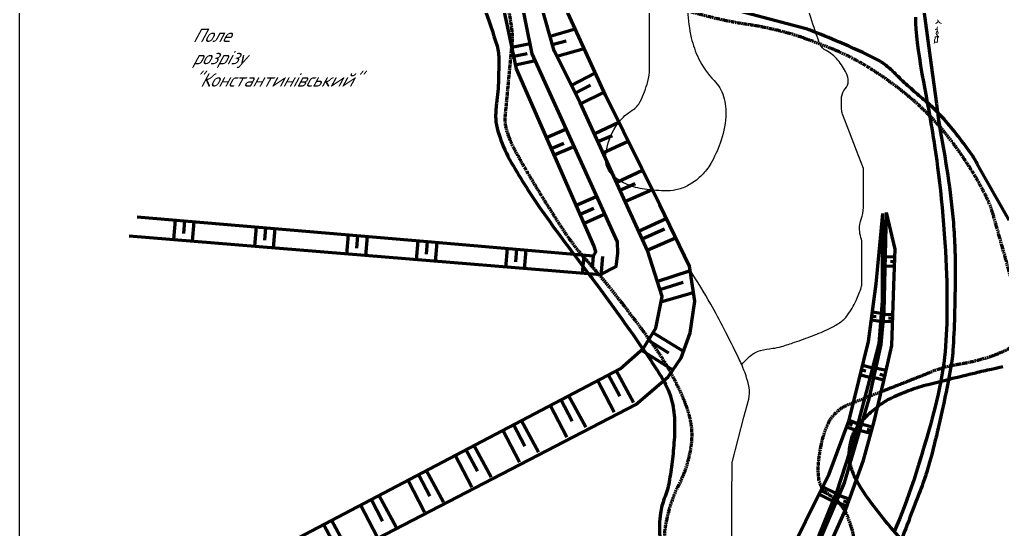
# Model space of a CAD drawing. Header units: centimetres. Extents: x -1591 to 2988, y -2086 to 1278.
# Drawn here: x -1591 to -858, y -655 to -274 of the extents above; entities that cross this region are included whole.
import ezdxf

# ---------------------------------------------------------------- set-up
doc = ezdxf.new("R2010")
doc.units = ezdxf.units.CM
doc.header["$MEASUREMENT"] = 0
doc.linetypes.add('ACAD_ISO04W100', pattern=[30, 24, -3, 0, -3])
doc.linetypes.add('DASHED', pattern=[7, 5, -2, 0])
for name, color, linetype in [('layer 1', 7, 'Continuous'), ('Lines', 10, 'Continuous'), ('Дороги', 210, 'Continuous'), ('Свердловини', 90, 'Continuous')]:
    doc.layers.add(name, color=color, linetype=linetype)
doc.styles.add('style1', font='isocpeur_0.ttf', dxfattribs={"oblique": 15, "height": 10})
picture_1 = doc.add_image_def('image1.jpg', size_in_pixel=(4696, 8380))

msp = doc.modelspace()

# ---------------------------------------------------------------- linework, layer by layer
at = {"layer": 'layer 1'}
for points in [[(-1092.655, -268.049, 0.0460395), (-1090.008, -288.016, 0.0570275), (-1084.614, -303.376, 0.0798429), (-1073.012, -319.941, -0.1185732), (-1066.024, -331.751, -0.0923191), (-1064.274, -347.017, -0.0699546), (-1068.48, -366.781, -0.0430133), (-1075.562, -382.01, -0.0668706), (-1082.159, -390.601, -0.058473), (-1090.752, -397.348, -0.0681693), (-1099.346, -401.11, -0.0692462), (-1107.992, -402.314, -0.0354301), (-1124.951, -401.11, -0.0630595), (-1137.978, -397.539, -0.0746362), (-1147.766, -391.637, -0.2473872), (-1154.01, -376.627, -0.1407762), (-1144.068, -351.036, -0.0964281), (-1134.076, -342.125, 0.147878), (-1128.108, -335.604, 0.0422474), (-1122.439, -320.683, 0.0697731), (-1121.093, -311.083), (-1121.093, -271.849), (-1121.093, -237.039)], [(-1052.428, -532.063, -0.0592967), (-1044.405, -524.393, -0.1012133), (-1038.49, -521.588, -0.0311109), (-1029.246, -519.918, 0.0436659), (-1022.686, -518.561, 0.0103428), (-1012.95, -515.423, 0.0074077), (-999.521, -510.561, 0.0220035), (-986.913, -505.139, 0.0348511), (-979.387, -500.832, 0.0860711), (-973.544, -495.264, 0.0538454), (-967.047, -484.183, 0.0242224), (-963.199, -474.385, 0.0816335), (-962.689, -471.284), (-962.689, -460.257), (-962.689, -442.312, 0.0737812), (-963.461, -437.107, -0.0657049), (-964.421, -431.285, -0.0969999), (-963.14, -423.409, 0.0888932), (-961.607, -414.852), (-961.607, -399.799), (-961.607, -385.745), (-966.792, -372.124), (-971.961, -358.543), (-977.099, -345.044, -0.0768312), (-977.891, -341.334, -0.0318835), (-977.829, -332.236, -0.1734166), (-975.111, -326.048, 0.1923051), (-972.85, -320.344, 0.1153434), (-974.206, -314.61, 0.0567982), (-980.653, -304.67, 0.1026681), (-989.467, -297.582, -0.1779495), (-993.988, -292.689, -0.0169697), (-996.784, -285.254, -0.0065161), (-1003.148, -265.577, -0.0025639)]]:
    msp.add_lwpolyline(points, format="xyb", dxfattribs=at)
at = {"layer": 'layer 1', "lineweight": 20}
for points, knots in [([(-906.222, -274.721), (-906.222, -274.721), (-906.222, -274.721), (-906.222, -274.721), (-906.222, -274.721), (-905.75, -275.479), (-905.856, -274.592), (-905.856, -275.818), (-905.856, -275.818), (-907.105, -277.325), (-906.176, -276.811), (-907.685, -277.281)], [0, 0, 0, 0, 0.25, 0.25, 0.25, 0.25, 0.5, 0.5, 0.5, 0.5, 1, 1, 1, 1]), ([(-906.222, -288.254), (-906.561, -287.465), (-906.588, -288.155), (-906.588, -286.791), (-906.588, -286.791), (-908.736, -287.423), (-907.718, -287.562), (-908.416, -289.717), (-908.416, -289.717), (-908.416, -289.717), (-908.416, -291.18), (-908.416, -291.18), (-908.416, -291.18), (-908.416, -291.18), (-906.222, -291.18), (-906.222, -291.18), (-906.222, -291.18), (-906.222, -291.18), (-906.222, -288.254), (-906.222, -288.254), (-906.222, -288.254), (-904.312, -286.563), (-906.286, -287.397), (-906.953, -285.694), (-906.953, -285.694), (-905.477, -284.691), (-905.576, -284.796), (-906.222, -283.133), (-906.222, -283.133), (-906.482, -282.418), (-906.47, -282.424), (-906.588, -281.67)], [0, 0, 0, 0, 0.1111111, 0.1111111, 0.1111111, 0.1111111, 0.2222222, 0.2222222, 0.2222222, 0.2222222, 0.3333333, 0.3333333, 0.3333333, 0.3333333, 0.4444444, 0.4444444, 0.4444444, 0.4444445, 0.5555556, 0.5555556, 0.5555556, 0.5555556, 0.6666667, 0.6666667, 0.6666667, 0.6666667, 0.7777778, 0.7777778, 0.7777778, 0.7777778, 1, 1, 1, 1]), ([(-908.051, -282.036), (-907.207, -281.631), (-907.892, -281.67), (-906.588, -281.67), (-906.588, -281.67), (-906.588, -280.21), (-906.661, -280.949), (-906.222, -279.842)], [0, 0, 0, 0, 0.3333333, 0.3333333, 0.3333333, 0.3333333, 1, 1, 1, 1])]:
    msp.add_open_spline(points, degree=3, knots=knots, dxfattribs=at)
for points in [[(-905.856, -275.818), (-904.691, -276.763), (-904.714, -276.904), (-903.296, -277.281)], [(-906.953, -285.694), (-907.613, -283.894), (-907.614, -284.678), (-906.222, -283.133)], [(-908.782, -292.277), (-908.782, -292.277), (-908.416, -291.18), (-908.416, -291.18)]]:
    msp.add_open_spline(points, degree=3, dxfattribs=at)
at = {"layer": 'Lines', "color": 1, "linetype": 'ACAD_ISO04W100', "lineweight": 60, "ltscale": 0.05, "flags": 128}
msp.add_lwpolyline([(-1423.613, 336.565, 0.056715), (-1440.903, 323.492, 0.0785762), (-1450.44, 311.031, 0.0090601), (-1457.076, 298.232, 0.0222977), (-1459.443, 292.87, 0.0317757), (-1463.492, 280.117, 0.111436), (-1463.577, 276.259, 0.0680928), (-1461.35, 269.88, -0.0395879), (-1456.916, 259.177, -0.0054137), (-1453.652, 248.731, -0.0093196), (-1451.936, 242.61, -0.0481979), (-1450.032, 230.69, -0.0681173), (-1450.665, 222.152, -0.0202784), (-1451.824, 217.621, -0.0201982), (-1453.352, 213.181, -0.0175439), (-1457.169, 204.325, -0.0174009), (-1461.632, 195.688, -0.0190853), (-1467.428, 186.23, -0.0089502), (-1480.894, 166.791, -0.031905), (-1492.268, 152.942, 0.0404899), (-1501.047, 141.87, 0.0398887), (-1504.559, 135.587, 0.0446366), (-1506.71, 129.523, 0.0531339), (-1507.332, 125.275, 0.0496115), (-1507.057, 120.687, 0.0675748), (-1505.402, 115.221, 0.1267841), (-1503.463, 112.829, 0.0128186), (-1500.312, 110.618, 0.0035916), (-1488.814, 103.102, 0.005386), (-1474.686, 94.225, -0.0072948), (-1464.28, 87.63, -0.0471235), (-1455.587, 80.693, -0.0557182), (-1449.582, 73.442, -0.0397738), (-1447.095, 68.898, -0.0223007), (-1443.699, 60.316, -0.0299577), (-1440.381, 48.432, -0.0684237), (-1439.97, 43.025, -0.0363192), (-1440.681, 37.738, -0.0242284), (-1442.693, 30.003, -0.0294046), (-1446.387, 20.241, 0.0376701), (-1449.146, 12.571, 0.0177418), (-1450.648, 6.285, 0.0101312), (-1452.659, -4.851, 0.0224247), (-1453.55, -12.657, 0.0161397), (-1453.949, -23.565, 0.0665688), (-1452.725, -33.021, 0.0629122), (-1448.916, -42.358, 0.1366061), (-1438.689, -52.604, -0.1246746), (-1427.258, -63.531), (-1416.817, -80.188), (-1380.872, -137.537, -0.0783131), (-1375.426, -150.291, 0.0852741), (-1370.257, -161.947, 0.0596904), (-1364.716, -168.435, 0.0518396), (-1356.849, -174.307, 0.0221477), (-1349.477, -178.271, 0.0510745), (-1346.056, -179.508, 0.0158731), (-1337.743, -181.307, 0.0067338), (-1317.98, -184.658, 0.0064743), (-1298.808, -187.39, -0.0082834), (-1283.83, -189.579, -0.0184566), (-1276.245, -191.106, -0.0174218), (-1268.346, -193.295, -0.0664888), (-1260.785, -196.836, -0.1071868), (-1257.093, -200.52), (-1244.749, -219.657), (-1241.471, -224.738, -0.0605375), (-1233.064, -242.054, -0.0401284), (-1225.872, -270.126, -0.0138188), (-1223.71, -285.144, -0.0522825), (-1223.666, -289.164), (-1225.755, -311.421), (-1227.998, -335.311), (-1229.017, -346.168, 0.0911346), (-1228.136, -356.132, 0.0553029), (-1222.048, -371.357, 0.0086443), (-1214.491, -384.922, 0.0068244), (-1204.394, -401.801, 0.0035904), (-1188.658, -426.9, 0.0100315), (-1182.783, -435.727, 0.0303981), (-1168.305, -454.075, -0.0178937), (-1142.954, -484.601, -0.0060326), (-1123.638, -510.264, -0.010919), (-1113.452, -524.798, -0.0226577), (-1105.043, -538.695, -0.0206737), (-1097.18, -554.665, -0.0179422), (-1094.124, -562.309, -0.0184956), (-1091.708, -569.92, -0.0431421), (-1089.99, -579.139, -0.0418043), (-1089.851, -588.815, -0.035687), (-1091.176, -598.188, -0.0279016), (-1094.377, -609.86, -0.036325), (-1099.592, -622.333, 0.0355263), (-1104.945, -635.077, 0.0221448), (-1107.764, -644.798, 0.021975), (-1109.732, -654.806, 0.0574834), (-1109.986, -662.012, 0.0432942), (-1108.406, -671.441, 0.0875607), (-1104.077, -680.948, 0.0718371), (-1095.462, -690.281, 0.0458865), (-1085.126, -697.207, 0.0511038), (-1074.815, -701.523, 0.0284678), (-1062.412, -704.524, 0.0210306), (-1045.311, -706.907, 0.0290489), (-1018.114, -707.949, 0.0566678), (-1004.253, -706.095, 0.0235393), (-998.649, -704.403, 0.0264978), (-993.845, -702.409, 0.0523011), (-986.38, -697.824, 0.0504265), (-979.77, -691.591, 0.0483204), (-975.699, -685.856, 0.0381653), (-971.873, -677.825, 0.0465615), (-969.419, -669.132, 0.0545961), (-968.857, -661.443, 0.0611006), (-969.622, -656.642, 0.0241981), (-973.57, -645.061, 0.1664937), (-986.825, -629.543, -0.2354685), (-994.876, -617.101, -0.0279654), (-995.279, -609.907, -0.0306987), (-994.876, -603.355, -0.0200298), (-992.98, -591.808, -0.0261958), (-990.72, -583.148, -0.0406037), (-987.401, -575.046, -0.0604877), (-984.121, -570.156, -0.0537702), (-978.829, -565.209, -0.0668661), (-973.74, -562.357), (-939.048, -548.611), (-909.161, -536.769, -0.0548548), (-891.013, -531.792, 0.0403925), (-866.216, -525.755, 0.0339054), (-855.187, -521.256, 0.0703348), (-850.416, -518.023, 0.0993662), (-847.229, -513.714, 0.0814601), (-845.453, -507.445, 0.0283902), (-845.017, -499.778, 0.0390293), (-845.453, -494.204, 0.010327), (-847.689, -481.683, 0.0190856), (-849.295, -474.989), (-854.851, -455.198), (-864.172, -421.993, 0.0561889), (-872.508, -401.478, 0.0323034), (-893.015, -368.97, 0.0323834), (-909.872, -348.633, 0.0319994), (-929.432, -330.413, 0.0322274), (-957.818, -310.081, 0.0401523), (-982.731, -297.21, 0.0147), (-1005.373, -288.501, 0.0202752), (-1022.194, -283.348, 0.0274514), (-1046.01, -278.475, -0.0231372), (-1074.309, -272.938, -0.020969), (-1110.779, -262.396, -0.0291473), (-1136.137, -252.22, -0.027916), (-1146.506, -246.613, -0.0204877), (-1159.825, -237.647, -0.0512003), (-1178.888, -220.388, -0.1072624), (-1185.03, -209.636), (-1191.867, -187.939), (-1197.236, -170.905, -0.1276307), (-1197.668, -162.506, 0.0843109), (-1197.236, -149.897, 0.0620876), (-1201.043, -135.467, 0.0918225), (-1206.472, -126.906, 0.0303189), (-1213.32, -120.372, 0.0293746), (-1221.141, -114.518, 0.0229577), (-1229.667, -109.431, -0.0231523), (-1238.12, -104.384, -0.0329627), (-1253.984, -92.311, -0.0266332), (-1271.696, -75.147, -0.0247474), (-1286.877, -57.065, -0.0216911), (-1302.207, -34.921, -0.0147831), (-1312.87, -16.83, -0.0305196), (-1317.224, -7.629, -0.0263707), (-1319.265, -1.635, -0.039847), (-1320.082, 2.48, -0.0557126), (-1320.132, 12.599, -0.0263035), (-1316.746, 33.711), (-1312.698, 52.56), (-1311.018, 60.381, 0.0915344), (-1310.926, 63.542, -0.042577), (-1311.388, 70.28, -0.0236763), (-1310.86, 78.513, -0.0218186), (-1309.478, 87.357, -0.0410316), (-1307.622, 93.798, -0.0506855), (-1305.191, 98.655, -0.0508638), (-1303.016, 101.418, -0.0292379), (-1298.522, 105.553, -0.0507369), (-1290.159, 111.08, -0.0454661), (-1279.825, 115.349, -0.0333243), (-1268.756, 117.991, -0.021184), (-1251.007, 120.225, -0.0207259), (-1232.448, 120.995, -0.102652), (-1228.738, 120.225), (-1219.688, 116.301), (-1181.036, 99.539, -0.0897469), (-1176.831, 96.734, -0.0240818), (-1164.01, 83.121, -0.0244234), (-1148.59, 63.19, -0.0600476), (-1143.755, 54.117), (-1127.872, 13.132), (-1115.691, -18.3, 0.0941306), (-1114.972, -19.455, -0.0165199), (-1109.95, -25.273, -0.010062), (-1105.818, -30.608, 0.0115911), (-1102.217, -35.229, 0.1965577), (-1095.855, -38.684, -0.1687083), (-1088.312, -42.268, -0.0422486), (-1082.867, -48.622, 0.0504491), (-1078.216, -53.872), (-1046.934, -82.73), (-1028.972, -99.3), (-1007.695, -105.939), (-984.722, -113.107, 0.0923853), (-968.418, -115.043, 0.0731636), (-948.215, -110.692, 0.0531913), (-940.026, -106.589, 0.0708789), (-934.813, -102.087, 0.0923052), (-926.562, -88.099, 0.050417), (-919.305, -59.447, 0.004756), (-917.03, -43.046, 0.0203263), (-916.69, -39.185, 0.0219548), (-916.655, -27.937, -0.0190511), (-916.69, -14.976, -0.0179096), (-915.144, 6.708, -0.019178), (-912.202, 26.796, -0.0182397), (-909.884, 37.154, -0.0197282), (-907.02, 46.541, -0.0329534), (-903.205, 55.527, -0.0391705), (-898.941, 62.55, -0.0325744), (-894.503, 67.938, -0.0158374), (-884.353, 78.077, -0.0542045), (-871.647, 87.635, 0.0860401), (-864.006, 94.18, 0.0254023), (-860.409, 99.012, 0.0159512), (-855.337, 107.15, 0.0137053), (-849.966, 117.026, 0.0205904), (-846.85, 123.831, 0.0348582), (-844.941, 129.619, 0.0232898), (-843.109, 138.548, 0.0389619), (-842.446, 147.039, 0.1120753), (-843.109, 149.958, 0.0158979), (-844.412, 152.472, 0.0041273), (-849.816, 161.947, 0.0034017), (-861.212, 181.25, 0.0589063), (-862.006, 182.277), (-881.446, 202.107), (-903.654, 224.759, -0.0155084), (-910.778, 232.491, -0.0094941), (-921.767, 245.685, -0.0454578), (-928.016, 255.126, -0.0420737), (-932.887, 266.343, -0.0468655), (-934.696, 274.004, -0.0860855), (-934.552, 278.31, -0.0366737), (-933.868, 280.7, -0.0387399), (-932.889, 282.84, -0.0582708), (-930.904, 285.602, -0.1577234), (-929.789, 286.238, -0.051419), (-928.726, 286.347, -0.0161376), (-925.329, 286.238, -0.0179228), (-918.553, 285.555, -0.1229693), (-917.618, 285.181), (-910.511, 280.046), (-898.668, 271.49, 0.0484298), (-892.086, 267.644, 0.0241358), (-877.928, 261.926, 0.0368228), (-866.689, 258.913, 0.0314407), (-853.173, 257.208, 0.0357329), (-845.668, 257.274, 0.0252764), (-835.155, 258.657, 0.0728615), (-822.218, 263.043, 0.0969957), (-814.114, 269.406, 0.0571622), (-808.47, 277.698, 0.0817132), (-806.254, 284.381), (-803.694, 300.526), (-800.966, 317.734, 0.0618088), (-800.953, 318.144, 0.0018338), (-802.238, 331.871, 0.0054006), (-802.633, 335.52, 0.0030277), (-803.447, 342.015)], format="xyb", dxfattribs=at)
at = {"layer": 'Lines', "color": 1, "lineweight": 60}
for points in [[(-1244.545, -265.19, -0.0095627), (-1235.008, -294.059, -0.052641), (-1233.936, -299.493, -0.022399), (-1233.713, -304.466, -0.0073844), (-1233.936, -319.558, -0.0264075), (-1235.381, -337.062, 0.040562), (-1235.999, -348.49, 0.0485601), (-1235.396, -353.327, 0.0263517), (-1232.972, -361.959, 0.0482935), (-1224.342, -381.129, 0.0237824), (-1201.45, -417.075, 0.00959), (-1170.011, -459.852, -0.0093864), (-1137.873, -503.543, -0.0042343), (-1121.507, -527.111, -0.0082256), (-1113.386, -539.45, -0.0568944), (-1105.833, -555.01, -0.066568), (-1102.816, -569.499, -0.0180985), (-1102.485, -578.64, -0.0168857), (-1102.816, -588.438, -0.0129679), (-1104.345, -604.753, -0.0140194), (-1106.572, -619.747, -0.0525045), (-1110.155, -632.189, 0.060336), (-1113.106, -643.073, 0.0360787), (-1113.731, -651.72, 0.0185466), (-1113.106, -668.556, 0.0223443)], [(-852.882, -424.193), (-870.126, -393.558), (-876.608, -382.042, 0.0247183), (-881.846, -373.725, 0.0139151), (-892.26, -359.72, 0.0171462), (-902.747, -347.306, 0.0241517), (-910.896, -339.135, 0.0097463), (-917.541, -333.32, -0.0067297), (-927.213, -324.956, -0.0162679), (-936.829, -315.837, 0.0228301), (-943.767, -309.428, 0.0576562), (-951.687, -304.183, 0.0178595), (-979.43, -291.323, 0.0053131), (-1001.31, -282.387, 0.0300459), (-1005.285, -281.083), (-1058.024, -267.226)], [(-929.351, -667.035, -0.0152156), (-945.328, -648.681, -0.0162722), (-959.158, -630.613, -0.0294727), (-966.568, -618.841, -0.044038), (-970.324, -610.312, -0.0732127), (-972.141, -600.369, -0.0689515), (-971.036, -589.699, -0.0168988), (-969.919, -585.734, -0.0275056), (-969.019, -583.368, -0.0614496), (-965.637, -577.74, -0.0365688), (-958.24, -569.591, -0.0351423), (-948.707, -561.716, -0.0446745), (-940.313, -556.788, -0.0225833), (-926.138, -550.854, -0.0256585), (-913.214, -546.857, -0.0018048), (-897.451, -542.915, -0.0014504), (-877.805, -538.138, -0.0054699), (-865.918, -535.421, 0.0078017), (-857.592, -533.477, 0.0715749)]]:
    msp.add_lwpolyline(points, format="xyb", dxfattribs=at)
at = {"layer": 'Lines'}
msp.add_lwpolyline([(-1059.766, -664.24, 0.0045598), (-1059.755, -648.512, -0.0039086), (-1059.766, -630.163, -0.002169), (-1059.477, -605.19, -0.0603566), (-1059.355, -604.298), (-1050.722, -571.453), (-1047.168, -557.932, 0.114913), (-1046.922, -549.213, 0.055088), (-1052.428, -532.063, 0.0091332), (-1054.812, -526.988, 0.0021348), (-1065.493, -505.513, 0.0143608), (-1075.565, -486.834, 0.0104016), (-1090.729, -461.768)], format="xyb", dxfattribs=at)
at = {"layer": 'Дороги', "color": 2, "lineweight": 60}
for p, q in [((-1223.94, -295.06), (-1211.491, -292.439)), ((-1222.532, -301.748), (-1212.529, -299.642)), ((-1221.18, -308.166), (-1207.622, -305.311)), ((-1162.797, -443.053), (-1220.531, -311.248)), ((-1198.081, -362.502), (-1184.352, -356.488)), ((-1194.487, -370.707), (-1185.224, -366.65)), ((-1192.387, -375.5), (-1178.945, -369.612)), ((-1175.925, -413.082), (-1161.525, -406.774)), ((-1172.998, -419.765), (-1162.759, -415.28)), ((-1476.187, -438.597), (-1474.959, -424.176)), ((-1170.084, -426.418), (-1155.476, -420.02)), ((-1462.218, -439.786), (-1460.991, -425.365)), ((-1415.748, -443.742), (-1414.52, -429.321)), ((-1401.779, -444.931), (-1400.551, -430.51)), ((-1346.963, -449.598), (-1345.735, -435.177)), ((-1332.994, -450.787), (-1331.766, -436.366)), ((-1294.977, -454.023), (-1293.75, -439.602)), ((-1281.009, -455.212), (-1279.781, -440.792)), ((-1228.348, -459.696), (-1227.12, -445.275)), ((-1214.379, -460.885), (-1213.151, -446.464)), ((-1171.141, -464.566), (-1169.914, -450.145)), ((-1171.141, -464.566), (-1169.914, -450.145)), ((-1171.141, -464.566), (-1169.914, -450.145)), ((-1157.172, -465.755), (-1155.945, -451.334)), ((-1157.172, -465.755), (-1155.945, -451.334)), ((-1157.172, -465.755), (-1155.945, -451.334)), ((-938.129, -451.862), (-944.723, -451.645)), ((-938.356, -458.763), (-944.84, -458.549)), ((-938.242, -455.299), (-941.281, -455.199)), ((-955.214, -495.827), (-952.047, -496.244)), ((-954.809, -492.746), (-948.334, -493.598)), ((-939.551, -494.971), (-945.749, -494.767)), ((-939.638, -497.587), (-942.977, -497.477)), ((-955.602, -498.772), (-948.721, -499.677)), ((-939.718, -500.039), (-946.416, -499.818)), ((-962.119, -532.578), (-954.857, -534.376)), ((-944.689, -536.604), (-951.686, -534.976)), ((-963.875, -539.672), (-956.719, -541.443)), ((-962.966, -536.001), (-959.815, -536.781)), ((-946.341, -543.702), (-953.323, -542.077)), ((-945.583, -540.444), (-949.388, -539.558)), ((-974.115, -578.552), (-967.862, -580.891)), ((-973.135, -575.933), (-969.869, -577.155)), ((-972.297, -573.692), (-965.556, -576.214)), ((-954.739, -578.912), (-962.39, -576.771)), ((-956.058, -583.624), (-963.765, -581.467)), ((-955.454, -581.466), (-958.787, -580.533)), ((-994.75, -628.797), (-984.828, -633.708)), ((-993.456, -626.183), (-988.945, -628.416)), ((-992.05, -623.342), (-982.836, -627.902)), ((-972.153, -632.577), (-979.301, -629.987)), ((-974.033, -637.765), (-981.43, -635.084)), ((-973.08, -635.136), (-976.381, -633.94))]:
    msp.add_line(p, q, dxfattribs=at)
for points in [[(-1504.598, -755.488), (-1131.526, -561.826), (-1107.314, -541.1), (-1097.555, -527.116), (-1090.888, -508.273), (-1087.474, -484.682), (-1091.304, -458.471), (-1113.556, -412.873), (-1154.013, -330.882), (-1229.852, -164.584), (-1239.795, -145.973), (-1305.029, -18.426), (-1327.219, 21.683), (-1328.796, 31.685), (-1328.796, 50.169), (-1326.956, 96.506), (-1320.464, 170.877), (-1309.25, 295.629), (-1305.757, 334.489)], [(-1220.531, -311.248), (-1251.853, -162.472), (-1265.378, -95.951), (-1337.134, 11.84), (-1339.441, 19.223), (-1340.262, 29.474), (-1338.85, 42.761), (-1323.945, 227.08), (-1312.151, 335.131)], [(-1509.504, -435.842), (-1157.865, -464.916), (-1146.107, -458.802), (-1144.83, -448.969), (-1144.998, -440.478), (-1208.705, -299.958), (-1239.795, -145.973)], [(-1505.685, -725.945), (-1143.228, -535.204), (-1125.755, -519.741), (-1116.465, -504.942), (-1111.807, -481.174), (-1122.645, -446.936), (-1172.888, -336.338), (-1192.381, -297.694), (-1229.852, -164.584)], [(-922.836, -272.645), (-922.652, -277.057), (-922.362, -281.703), (-921.946, -286.618), (-921.384, -291.842), (-920.667, -297.387), (-919.82, -303.167), (-918.876, -309.073), (-917.871, -314.994), (-916.838, -320.819), (-915.812, -326.438), (-914.827, -331.741), (-913.918, -336.617), (-913.11, -340.993), (-912.391, -344.946), (-911.744, -348.591), (-911.148, -352.043), (-910.583, -355.417), (-910.03, -358.828), (-909.469, -362.389), (-908.882, -366.217), (-908.253, -370.402), (-907.588, -374.944), (-906.898, -379.82), (-906.194, -385.004), (-905.487, -390.475), (-904.787, -396.207), (-904.106, -402.178), (-903.455, -408.363), (-902.842, -414.732), (-902.271, -421.225), (-901.745, -427.778), (-901.264, -434.325), (-900.832, -440.799), (-900.45, -447.136), (-900.12, -453.268), (-899.845, -459.132), (-899.624, -464.678), (-899.456, -469.926), (-899.337, -474.916), (-899.264, -479.683), (-899.232, -484.268), (-899.239, -488.706), (-899.28, -493.037), (-899.353, -497.298), (-899.456, -501.523), (-899.594, -505.726), (-899.778, -509.921), (-900.015, -514.117), (-900.314, -518.326), (-900.684, -522.559), (-901.133, -526.829), (-901.67, -531.145), (-902.303, -535.523), (-903.037, -539.987), (-903.877, -544.566), (-904.827, -549.289), (-905.891, -554.183), (-907.074, -559.278), (-908.38, -564.601), (-909.815, -570.18), (-911.377, -576.027), (-913.048, -582.082), (-914.806, -588.267), (-916.626, -594.506), (-918.487, -600.72), (-920.364, -606.833), (-922.235, -612.767), (-924.076, -618.445), (-925.872, -623.812), (-927.633, -628.895), (-929.377, -633.748), (-931.123, -638.422), (-932.887, -642.966), (-934.688, -647.433), (-936.545, -651.874), (-938.474, -656.34)], [(-1195.418, -286.907), (-1176.588, -281.379)], [(-1183.479, -290.629), (-1193.861, -293.314)], [(-1190.372, -301.677), (-1169.903, -296.038)], [(-1179.658, -323.537), (-1161.626, -314.188)], [(-1165.129, -323.509), (-1176.654, -329.399)], [(-1172.621, -337.432), (-1155.018, -328.677)], [(-1162.584, -359.697), (-1144.068, -351.036)], [(-1149.178, -361.122), (-1159.82, -365.677)], [(-1156.118, -373.867), (-1137.02, -365.32)], [(-1146.036, -396.122), (-1126.362, -386.919)], [(-1131.883, -397.024), (-1143.273, -402.102)], [(-1139.57, -410.292), (-1119.305, -401.223)], [(-1503.594, -421.738), (-1286.765, -440.197), (-1162.929, -450.739), (-1161.346, -447.803), (-1162.797, -443.053)], [(-1502.414, -923.437), (-1284.239, -893.204), (-1248.871, -886.146), (-1215.588, -873.503), (-1157.645, -846.628), (-1130.45, -828.423), (-1088.565, -788.714), (-1057.495, -759.258), (-1030.488, -721.727), (-1010.295, -693.665), (-999.275, -675.645), (-975.753, -620.294), (-957.168, -557.748), (-948.238, -517.061), (-945.99, -492.632), (-944.407, -418.518)], [(-1501.964, -935.571), (-1458.409, -930.923), (-1274.719, -905.25), (-1235.536, -893.418), (-1185.159, -867.833), (-1156.605, -854.606), (-1118.065, -828.441), (-1076.017, -788.036), (-1050.992, -763.988), (-1033.845, -743.258), (-1013.483, -711.839), (-997.645, -687.986), (-985.275, -663.859), (-974.825, -639.952), (-961.634, -603.545), (-953.523, -574.567), (-946.706, -545.273), (-940.303, -517.755), (-938.829, -473.092), (-937.932, -445.897), (-944.407, -418.518)], [(-1501.813, -905.798), (-1318.789, -885.453), (-1283.429, -880.809), (-1257.507, -875.44), (-1216.123, -861.997), (-1162.685, -838.262), (-1139.926, -823.438), (-1110.696, -795.78), (-1078.819, -761.263), (-1043.034, -713.547), (-1022.524, -684.922), (-987.216, -613.574), (-972.297, -573.692), (-957.704, -514.745), (-952.041, -471.717), (-947.175, -419.157)], [(-1501.714, -919.689), (-1345.499, -898.678), (-1259.155, -885.503), (-1229.194, -876.767), (-1173.551, -852.223), (-1131.89, -826.57), (-1094.961, -790.966), (-1060.379, -757.625), (-1036.184, -725.247), (-1005.003, -680.416), (-994.632, -659.657), (-981.245, -626.664), (-968.563, -587.624), (-958.094, -547.889), (-949.802, -516.416), (-947.217, -484.582), (-947.217, -449.976), (-947.175, -419.157)], [(-1468.771, -434.116), (-1467.975, -424.77)], [(-1129.488, -432.547), (-1108.392, -422.785)], [(-1408.331, -439.262), (-1407.536, -429.916)], [(-1110.014, -430.935), (-1126.725, -438.527)], [(-1339.546, -445.118), (-1338.751, -435.771)], [(-1123.023, -446.717), (-1101.745, -437.294)], [(-1287.561, -449.543), (-1286.765, -440.197)], [(-1220.931, -455.215), (-1220.136, -445.869)], [(-1163.725, -460.085), (-1162.929, -450.739)], [(-1163.725, -460.085), (-1162.929, -450.739)], [(-1163.725, -460.085), (-1162.929, -450.739)], [(-1115.645, -469.975), (-1090.729, -461.768)], [(-1096.118, -470.702), (-1113.617, -476.242)], [(-1112.677, -485.296), (-1088.584, -478.13)], [(-1118.803, -508.14), (-1095.666, -522.306)], [(-1106.723, -523.5), (-1122.269, -513.742)], [(-1127.062, -521.346), (-1104.279, -535.825)], [(-1143.41, -555.773), (-1151.958, -539.53)], [(-1146.149, -536.425), (-1133.249, -560.29)], [(-1159.92, -543.701), (-1147.483, -567.66)], [(-1181.553, -555.056), (-1168.653, -578.922)], [(-1195.325, -562.333), (-1182.888, -586.292)], [(-1178.815, -574.405), (-1187.363, -558.162)], [(-1214.219, -593.036), (-1222.767, -576.793)], [(-1216.958, -573.688), (-1204.058, -597.553)], [(-1230.729, -580.964), (-1218.292, -604.923)], [(-1252.362, -592.319), (-1239.462, -616.185)], [(-1266.134, -599.595), (-1253.697, -623.555)], [(-1249.624, -611.668), (-1258.172, -595.425)], [(-1285.028, -630.299), (-1293.576, -614.056)], [(-1287.767, -610.951), (-1274.867, -634.816)], [(-1301.538, -618.227), (-1289.101, -642.186)], [(-1323.171, -629.582), (-1310.271, -653.448)], [(-1336.943, -636.858), (-1324.506, -660.817)], [(-1320.433, -648.931), (-1328.981, -632.687)], [(-1355.837, -667.562), (-1364.385, -651.319)], [(-1358.576, -648.214), (-1345.676, -672.079)]]:
    msp.add_lwpolyline(points, dxfattribs=at)
msp.add_lwpolyline([(-916.38, -267.87), (-910.985, -308.463), (-907.155, -337.28, 0.0108642), (-902.145, -369.591, -0.0103636), (-896.858, -403.457, -0.0113161), (-894.851, -421.379, -0.0104647), (-893.528, -440.834, -0.0117519), (-893.092, -459.375, -0.0066266), (-893.528, -492.261, -0.0067872), (-894.587, -518.677, -0.0196053), (-895.436, -527.793, -0.0133352), (-897.268, -539.239, -0.007023), (-901.629, -560.81, -0.0026453), (-905.544, -578.42, -0.0041868), (-908.17, -589.511, -0.0099395), (-913.683, -610.176, -0.0192521), (-917.147, -620.663, -0.0016045), (-919.991, -628.2, -0.0005903), (-927.809, -648.65, -0.0006849), (-936.626, -671.534, -0.0053931)], format="xyb", dxfattribs=at)

# ---------------------------------------------------------------- texts
at = {"layer": 'Свердловини', "linetype": 'DASHED', "insert": (-1462.184, -281.167), "char_height": 10, "attachment_point": 1, "style": 'style1'}
msp.add_mtext_dynamic_manual_height_columns('{\\fGOST Common|b0|i1|c204|p34;Поле розрізу\\P"Константинівський"}', width=5.3259, gutter_width=12.5, heights=[0], dxfattribs=at)

# ---------------------------------------------------------------- pictures from other files: only their frames are drawn
image = msp.add_image(picture_1, insert=(-1591.237, -2067.523), size_in_units=(1712.853, 3056.581), dxfattribs=dict(fade=64))
image.dxf.flags = 7

doc.saveas('drawing.dxf')
